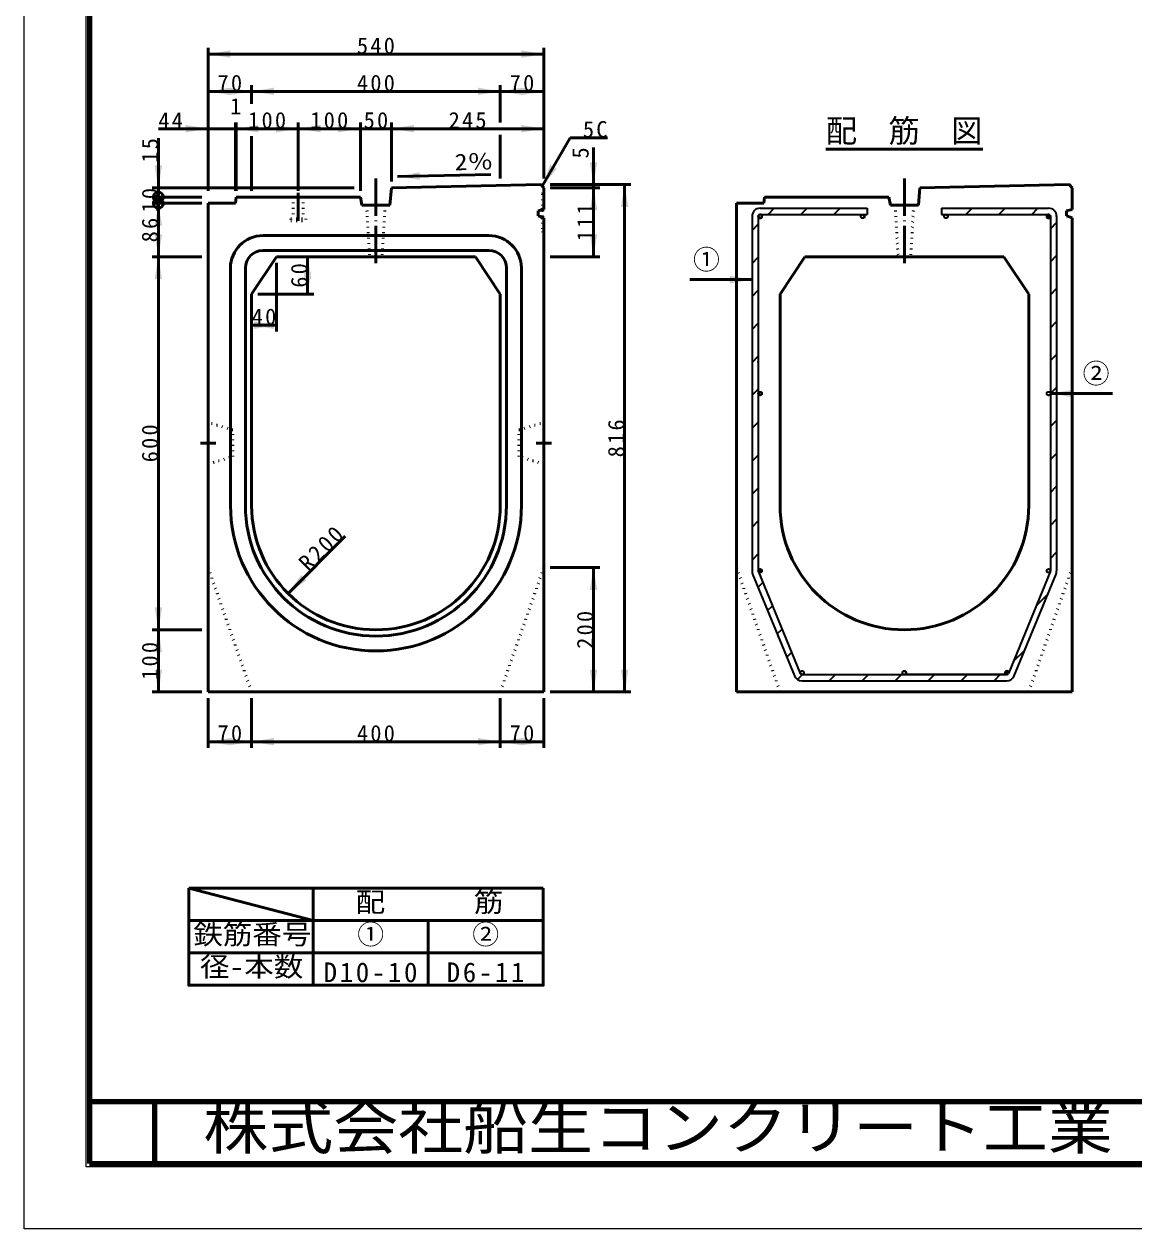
# Model space of a CAD drawing. Units: millimetres, scale not verified. Extents: x -2102 to 2102, y -1485 to 1485.
# Drawn here: x -2102 to -317, y -1485 to 453 of the extents above; entities that cross this region are included whole.
import ezdxf
from ezdxf.enums import TextEntityAlignment as Align

# ---------------------------------------------------------------- set-up
doc = ezdxf.new("R2010")
doc.units = ezdxf.units.MM
doc.header["$LTSCALE"] = 5
doc.header["$PDMODE"] = 32
doc.header["$PDSIZE"] = 2.5
doc.linetypes.add('DOTTED', pattern=[1.75, 0.25, -1.5])
doc.linetypes.add('LONG_DASHED_DOTTED', pattern=[15.25, 12, -1.5, 0.25, -1.5])
doc.layers.add('0-0_V-nasSTD', color=7, linetype='Continuous', lineweight=35)
doc.layers.add('0-1_0', color=7, linetype='Continuous', lineweight=50)
doc.styles.add('ＭＳ ゴシック', font='')
doc.styles.get('ＭＳ ゴシック').set_extended_font_data('MS Gothic')

msp = doc.modelspace()

# ---------------------------------------------------------------- linework, layer by layer
at = {"layer": '0-0_V-nasSTD', "lineweight": 100}
for p, q in [((-1997.5, 1380), (-1997.5, -1380)), ((-1892.5, -1280), (-1892.5, -1380)), ((-1997.5, -1380), (1997.5, -1380))]:
    msp.add_line(p, q, dxfattribs=at)
at = {"layer": '0-0_V-nasSTD', "lineweight": 50}
for p, q in [((-1806.5, 284.655), (-1762.5, 284.655)), ((-1736.5, 272.655), (-1736.5, 184.655)), ((-1336.5, 274.655), (-1336.5, 204.655)), ((-1761.5, 174.655), (-1762.5, 164.655)), ((-911.5, 174.655), (-912.5, 164.655)), ((-711.5, 174.655), (-911.5, 174.655)), ((-711.5, 174.655), (-709, 161.655)), ((-661.5, 189.655), (-664, 161.655)), ((-1806.5, 164.655), (-1762.5, 164.655)), ((-956.5, 164.655), (-912.5, 164.655)), ((-664, 161.655), (-709, 161.655)), ((-701.5, 161.655), (-671.5, 161.655)), ((-1837.5, -937), (-1837.5, -989)), ((-1637.5, -937), (-1837.5, -937)), ((-1452.5, -937), (-1637.5, -937)), ((-1267.5, -937), (-1452.5, -937)), ((-1267.5, -989), (-1267.5, -937)), ((-1837.5, -989), (-1837.5, -1041)), ((-1637.5, -989), (-1837.5, -989)), ((-1637.5, -1041), (-1637.5, -989)), ((-1452.5, -989), (-1267.5, -989)), ((-1637.5, -1041), (-1837.5, -1041))]:
    msp.add_line(p, q, dxfattribs=at)
at = {"layer": '0-0_V-nasSTD'}
for p, q in [((-918.5, 156.655), (-746.5, 156.655)), ((-905.827, 146.655), (-895.827, 156.655)), ((-852.794, 146.655), (-842.794, 156.655)), ((-799.761, 146.655), (-789.761, 156.655)), ((-746.5, 156.655), (-746.5, 146.655)), ((-626.5, 156.655), (-626.5, 146.655)), ((-626.5, 156.655), (-454.5, 156.655)), ((-626.5, 156.563), (-626.408, 156.655)), ((-587.629, 146.655), (-577.629, 156.655)), ((-534.596, 146.655), (-524.596, 156.655)), ((-481.563, 146.655), (-471.563, 156.655)), ((-931.5, 143.655), (-931.5, -426.754)), ((-921.5, 143.655), (-921.5, -426.763)), ((-921.447, 144.218), (-917.937, 140.708)), ((-918.5, 146.655), (-746.5, 146.655)), ((-754.114, 146.655), (-753.5, 146.655)), ((-754.114, 146.591), (-750.564, 143.041)), ((-753.5, 146.655), (-746.5, 146.655)), ((-746.728, 146.655), (-746.5, 146.882)), ((-626.5, 146.655), (-454.5, 146.655)), ((-619.811, 146.638), (-616.516, 143.343)), ((-456.462, 145.924), (-452.231, 141.692)), ((-451.5, 143.655), (-451.5, -426.763)), ((-441.5, 143.655), (-441.5, -426.759)), ((-931.5, 120.981), (-921.5, 130.981)), ((-451.5, 123.684), (-441.5, 133.684)), ((-931.5, 67.948), (-921.5, 77.948)), ((-451.5, 70.651), (-441.5, 80.651)), ((-931.5, 14.915), (-921.5, 24.915)), ((-451.5, 17.618), (-441.5, 27.618)), ((-931.5, -38.118), (-921.5, -28.118)), ((-451.5, -35.415), (-441.5, -25.415)), ((-931.5, -91.151), (-921.5, -81.151)), ((-921.5, -91.345), (-921.5, -89.931)), ((-451.5, -88.448), (-441.5, -78.448)), ((-931.5, -144.184), (-921.5, -134.184)), ((-451.5, -141.481), (-441.5, -131.481)), ((-921.146, -139.931), (-917.085, -143.991)), ((-931.5, -197.217), (-921.5, -187.217)), ((-451.5, -194.514), (-441.5, -184.514)), ((-931.5, -250.25), (-921.5, -240.25)), ((-451.5, -247.547), (-441.5, -237.547)), ((-451.5, -300.58), (-441.5, -290.58)), ((-931.5, -303.283), (-921.5, -293.283)), ((-931.5, -356.316), (-921.5, -346.316)), ((-451.5, -353.613), (-441.5, -343.613)), ((-931.5, -409.349), (-921.5, -399.349)), ((-451.5, -406.646), (-441.5, -396.646)), ((-920.66, -424.264), (-916.418, -428.506)), ((-454.866, -423.368), (-451.522, -426.711)), ((-930.521, -431.704), (-863.16, -595.295)), ((-930.521, -431.704), (-930.521, -431.704)), ((-930.521, -431.704), (-930.521, -431.704)), ((-921.859, -452.74), (-914.201, -445.083)), ((-921.274, -427.905), (-853.917, -591.488)), ((-921.274, -427.905), (-921.274, -427.905)), ((-921.274, -427.905), (-921.274, -427.905)), ((-451.724, -427.905), (-519.081, -591.488)), ((-509.838, -595.295), (-442.479, -431.709)), ((-451.726, -427.905), (-451.726, -427.905)), ((-451.5, -426.345), (-451.5, -426.763)), ((-442.479, -431.709), (-442.479, -431.709)), ((-442.479, -431.709), (-442.479, -431.709)), ((-474.122, -482.301), (-455.744, -463.922)), ((-906.391, -490.306), (-898.733, -482.648)), ((-890.923, -527.871), (-883.265, -520.213)), ((-875.455, -565.436), (-867.797, -557.778)), ((-511.245, -572.457), (-492.867, -554.079)), ((-863.16, -595.295), (-863.16, -595.295)), ((-863.16, -595.295), (-863.16, -595.295)), ((-858.228, -601.242), (-850.331, -593.345)), ((-854.097, -589.823), (-850.62, -593.299)), ((-853.917, -591.488), (-853.917, -591.488)), ((-853.917, -591.488), (-853.917, -591.488)), ((-853.917, -591.488), (-853.917, -591.488)), ((-851.142, -593.345), (-521.857, -593.345)), ((-850.62, -593.345), (-851.142, -593.345)), ((-807.298, -603.345), (-797.298, -593.345)), ((-754.265, -603.345), (-744.265, -593.345)), ((-701.232, -603.345), (-691.232, -593.345)), ((-686.848, -587.366), (-683.52, -590.693)), ((-521.857, -593.345), (-686.5, -593.345)), ((-648.199, -603.345), (-638.199, -593.345)), ((-595.166, -603.345), (-585.166, -593.345)), ((-542.133, -603.345), (-532.133, -593.345)), ((-523.644, -587.935), (-519.447, -592.132)), ((-509.838, -595.295), (-509.838, -595.295)), ((-509.838, -595.295), (-509.838, -595.295)), ((-851.139, -603.345), (-521.859, -603.345))]:
    msp.add_line(p, q, dxfattribs=at)
at = {"layer": '0-0_V-nasSTD', "lineweight": 18}
for points in [[(-2102.5, -1485), (-2102.5, 1485), (2102.5, 1485), (2102.5, -1485)], [(-2002.5, -1385), (-2002.5, 1385), (2002.5, 1385), (2002.5, -1385)]]:
    msp.add_lwpolyline(points, close=True, dxfattribs=at)
at = {"layer": '0-0_V-nasSTD', "lineweight": 50}
for points in [[(-1837.5, -937), (-1637.5, -989), (-1637.5, -937)], [(-1637.5, -1093), (-1637.5, -1041), (-1637.5, -989), (-1637.5, -1041), (-1452.5, -1041), (-1452.5, -989), (-1637.5, -989)], [(-1452.5, -1041), (-1452.5, -989), (-1452.5, -1041)], [(-1452.5, -1041), (-1267.5, -1041), (-1267.5, -989)], [(-1452.5, -1093), (-1267.5, -1093), (-1267.5, -1041), (-1267.5, -989)], [(-1267.5, -1093), (-1267.5, -1041), (-1267.5, -989), (-1267.5, -1041)], [(-1837.5, -1041), (-1837.5, -1093), (-1637.5, -1093)], [(-1637.5, -1093), (-1637.5, -1041), (-1637.5, -1093)], [(-1637.5, -1093), (-1452.5, -1093), (-1452.5, -1041)], [(-1452.5, -1093), (-1452.5, -1041), (-1452.5, -1093)], [(-1267.5, -1093), (-1267.5, -1041), (-1267.5, -1093)]]:
    msp.add_lwpolyline(points, dxfattribs=at)
for centre in [(-1886.5, 174.655), (-1886.5, 164.655)]:
    msp.add_circle(centre, 8, dxfattribs=at)
at = {"layer": '0-0_V-nasSTD'}
for centre in [(-918.5, 143.655), (-753.5, 143.655), (-619.5, 143.655), (-619.5, 143.655), (-454.5, 143.655), (-918.5, -141.345), (-454.5, -141.345), (-454.5, -141.345), (-918.5, -426.345), (-454.5, -426.345), (-851.143, -590.345), (-686.5, -590.345)]:
    msp.add_circle(centre, 3, dxfattribs=at)
for centre, radius, start, end in [((-918.5, 143.655), 13, 90, 180), ((-918.5, 143.655), 13, 90, 180), ((-454.5, 143.655), 13, 0, 90), ((-918.5, 143.655), 3, 90, 180), ((-918.5, 143.655), 3, 90, 180), ((-918.5, 143.655), 3, 180, 90), ((-918.5, 143.655), 3, 169.17571, 180), ((-918.5, 143.655), 3, 90, 169.17571), ((-454.5, 143.655), 3, 90, 0), ((-454.5, 143.655), 3, 0, 90), ((-454.5, 143.655), 3, 0, 90), ((-454.5, 143.655), 3, 0, 90), ((-918.5, -426.754), 13, 180, 202.38013), ((-918.5, -426.763), 3, 180, 202.38013), ((-454.5, -426.345), 3, 330.64995, 0), ((-454.5, -426.345), 3, 330.64995, 0), ((-454.498, -426.763), 3, 337.61987, 0), ((-454.5, -426.759), 13, 337.61987, 0), ((-851.139, -590.345), 13, 202.38013, 270), ((-851.143, -590.345), 3, 202.38053, 270.00103), ((-521.857, -590.345), 3, 337.61947, 269.99901), ((-521.859, -590.345), 13, 270, 337.61987), ((-521.859, -590.345), 13, 270, 337.61987), ((-521.857, -590.345), 3, 270, 337.61987)]:
    msp.add_arc(centre, radius, start, end, dxfattribs=at)
for points in [[(-1806.5, 404.655), (-1770.5, 398.655), (-1770.5, 410.655)], [(-1302.5, 398.655), (-1302.5, 410.655), (-1266.5, 404.655)], [(-1806.5, 344.655), (-1770.5, 338.655), (-1770.5, 350.655)], [(-1772.5, 338.655), (-1772.5, 350.655), (-1736.5, 344.655)], [(-1736.5, 344.655), (-1700.5, 338.655), (-1700.5, 350.655)], [(-1372.5, 338.655), (-1372.5, 350.655), (-1336.5, 344.655)], [(-1336.5, 344.655), (-1300.5, 338.655), (-1300.5, 350.655)], [(-1302.5, 338.655), (-1302.5, 350.655), (-1266.5, 344.655)], [(-1842.5, 278.655), (-1842.5, 290.655), (-1806.5, 284.655)], [(-1761.5, 284.655), (-1725.5, 278.655), (-1725.5, 290.655)], [(-1697.5, 278.655), (-1697.5, 290.655), (-1661.5, 284.655)], [(-1661.5, 284.655), (-1625.5, 278.655), (-1625.5, 290.655)], [(-1597.5, 278.655), (-1597.5, 290.655), (-1561.5, 284.655)], [(-1511.5, 284.655), (-1475.5, 278.655), (-1475.5, 290.655)], [(-1302.5, 278.655), (-1302.5, 290.655), (-1266.5, 284.655)], [(-1892.5, 225.655), (-1886.5, 189.655), (-1880.5, 225.655)], [(-1501.886, 207.87), (-1466.019, 214.619), (-1465.769, 202.621)], [(-1269, 192.155), (-1256.196, 226.332), (-1245.804, 220.332)], [(-1192.5, 230.655), (-1186.5, 194.655), (-1180.5, 230.655)], [(-1142.5, 158.655), (-1136.5, 194.655), (-1130.5, 158.655)], [(-1192.5, 153.655), (-1186.5, 189.655), (-1180.5, 153.655)], [(-1892.5, 128.655), (-1886.5, 164.655), (-1880.5, 128.655)], [(-1892.5, 114.655), (-1886.5, 78.655), (-1880.5, 114.655)], [(-1192.5, 114.655), (-1186.5, 78.655), (-1180.5, 114.655)], [(-1892.5, 42.655), (-1886.5, 78.655), (-1880.5, 42.655)], [(-1652.5, 42.655), (-1646.5, 78.655), (-1640.5, 42.655)], [(-1652.5, 54.655), (-1646.5, 18.655), (-1640.5, 54.655)], [(-967.5, 35.901), (-967.5, 47.901), (-931.5, 41.901)], [(-1736.5, -31.345), (-1700.5, -37.345), (-1700.5, -25.345)], [(-1732.5, -37.345), (-1732.5, -25.345), (-1696.5, -31.345)], [(-451.5, -141.345), (-415.5, -147.345), (-415.5, -135.345)], [(-1192.5, -457.345), (-1186.5, -421.345), (-1180.5, -457.345)], [(-1677.921, -462.767), (-1656.708, -433.068), (-1648.223, -441.554)], [(-1892.5, -485.345), (-1886.5, -521.345), (-1880.5, -485.345)], [(-1892.5, -557.345), (-1886.5, -521.345), (-1880.5, -557.345)], [(-1892.5, -585.345), (-1886.5, -621.345), (-1880.5, -585.345)], [(-1192.5, -585.345), (-1186.5, -621.345), (-1180.5, -585.345)], [(-1142.5, -585.345), (-1136.5, -621.345), (-1130.5, -585.345)], [(-1806.5, -701.345), (-1770.5, -707.345), (-1770.5, -695.345)], [(-1772.5, -707.345), (-1772.5, -695.345), (-1736.5, -701.345)], [(-1736.5, -701.345), (-1700.5, -707.345), (-1700.5, -695.345)], [(-1372.5, -707.345), (-1372.5, -695.345), (-1336.5, -701.345)], [(-1336.5, -701.345), (-1300.5, -707.345), (-1300.5, -695.345)], [(-1302.5, -707.345), (-1302.5, -695.345), (-1266.5, -701.345)]]:
    msp.add_solid(points, dxfattribs=at)
at = {"layer": '0-1_0'}
for p, q in [((-1806.5, 184.655), (-1806.5, 414.655)), ((-1266.5, 204.655), (-1266.5, 414.655)), ((-1806.5, 404.655), (-1266.5, 404.655)), ((-1736.5, 324.655), (-1736.5, 354.655)), ((-1336.5, 294.655), (-1336.5, 354.655)), ((-1762.5, 184.655), (-1762.5, 294.655)), ((-1761.5, 184.655), (-1761.5, 294.655)), ((-1661.5, 184.655), (-1661.5, 294.655)), ((-1561.5, 184.655), (-1561.5, 294.655)), ((-1511.5, 199.655), (-1511.5, 294.655)), ((-1886.5, 284.655), (-1806.5, 284.655)), ((-1762.5, 284.655), (-1761.5, 284.655)), ((-1761.5, 284.655), (-1661.5, 284.655)), ((-1661.5, 284.655), (-1561.5, 284.655)), ((-1561.5, 284.655), (-1511.5, 284.655)), ((-1511.5, 284.655), (-1266.5, 284.655)), ((-1886.5, 269.655), (-1886.5, 189.655)), ((-1224, 270.097), (-1269, 192.155)), ((-1224, 270.097), (-1164, 270.097)), ((-1186.5, 254.655), (-1186.5, 194.655)), ((-812.903, 251.655), (-560.097, 251.655)), ((-1501.886, 207.87), (-1351.918, 210.994)), ((-1256.5, 194.655), (-1126.5, 194.655)), ((-1186.5, 189.655), (-1186.5, 194.655)), ((-1136.5, -621.345), (-1136.5, 194.655)), ((-1571.5, 189.655), (-1896.5, 189.655)), ((-1816.5, 174.655), (-1896.5, 174.655)), ((-1886.5, 189.655), (-1886.5, 174.655)), ((-1886.5, 174.655), (-1886.5, 164.655)), ((-1561.5, 174.655), (-1761.5, 174.655)), ((-1561.5, 174.655), (-1559, 161.655)), ((-1511.5, 189.655), (-1514, 161.655)), ((-1266.5, 189.655), (-1266.5, 154.67)), ((-1256.5, 189.655), (-1176.5, 189.655)), ((-1186.5, 78.655), (-1186.5, 189.655)), ((-416.5, 189.655), (-416.5, 154.67)), ((-1816.5, 164.655), (-1896.5, 164.655)), ((-1886.5, 78.655), (-1886.5, 164.655)), ((-1806.5, -621.345), (-1806.5, 164.655)), ((-1514, 161.655), (-1559, 161.655)), ((-1551.5, 161.655), (-1521.5, 161.655)), ((-956.5, -621.345), (-956.5, 164.655)), ((-1275.5, 152.655), (-1266.5, 154.67)), ((-1275.5, 144.655), (-1275.5, 152.655)), ((-1275.5, 144.655), (-1266.5, 141.296)), ((-1266.5, -621.345), (-1266.5, 141.296)), ((-425.5, 152.655), (-416.5, 154.67)), ((-425.5, 144.655), (-425.5, 152.655)), ((-425.5, 144.655), (-416.5, 141.296)), ((-416.5, -621.345), (-416.5, 141.296)), ((-1718.5, 112.655), (-1354.5, 112.655)), ((-1816.5, 78.655), (-1896.5, 78.655)), ((-1696.5, 78.655), (-1736.5, 18.655)), ((-1718.5, 88.655), (-1354.5, 88.655)), ((-1696.5, 78.655), (-1376.5, 78.655)), ((-1646.5, 18.655), (-1646.5, 78.655)), ((-1376.5, 78.655), (-1336.5, 18.655)), ((-1256.5, 78.655), (-1176.5, 78.655)), ((-846.5, 78.655), (-886.5, 18.655)), ((-846.5, 78.655), (-526.5, 78.655)), ((-526.5, 78.655), (-486.5, 18.655)), ((-1770.5, 28.655), (-1770.5, 60.655)), ((-1746.5, 28.655), (-1746.5, 60.655)), ((-1696.5, 68.655), (-1696.5, -41.345)), ((-1326.5, 60.655), (-1326.5, 28.655)), ((-1302.5, 60.655), (-1302.5, 28.655)), ((-1031.5, 41.901), (-931.5, 41.901)), ((-1770.5, -321.345), (-1770.5, 28.655)), ((-1746.5, -321.345), (-1746.5, 28.655)), ((-1326.5, 28.655), (-1326.5, -321.345)), ((-1302.5, 28.655), (-1302.5, -321.345)), ((-1736.5, 18.655), (-1736.5, -321.345)), ((-1726.5, 18.655), (-1636.5, 18.655)), ((-1336.5, 18.655), (-1336.5, -321.345)), ((-886.5, 18.655), (-886.5, -321.345)), ((-486.5, 18.655), (-486.5, -321.345)), ((-1736.5, -31.345), (-1696.5, -31.345)), ((-351.5, -141.345), (-451.5, -141.345)), ((-1677.921, -462.767), (-1585.997, -370.843)), ((-1256.5, -421.345), (-1176.5, -421.345)), ((-1186.5, -621.345), (-1186.5, -421.345)), ((-1816.5, -521.345), (-1896.5, -521.345)), ((-1816.5, -621.345), (-1896.5, -621.345)), ((-1806.5, -621.345), (-1266.5, -621.345)), ((-1806.5, -631.345), (-1806.5, -711.345)), ((-1736.5, -631.345), (-1736.5, -711.345)), ((-1336.5, -631.345), (-1336.5, -711.345)), ((-1266.5, -631.345), (-1266.5, -711.345)), ((-1256.5, -621.345), (-1126.5, -621.345)), ((-956.5, -621.345), (-416.5, -621.345)), ((-1806.5, -701.345), (-1736.5, -701.345)), ((-1736.5, -701.345), (-1336.5, -701.345)), ((-1336.5, -701.345), (-1266.5, -701.345))]:
    msp.add_line(p, q, dxfattribs=at)
at = {"layer": '0-1_0', "linetype": 'LONG_DASHED_DOTTED'}
for p, q in [((-1536.5, 204.655), (-1536.5, 63.655)), ((-686.5, 204.655), (-686.5, 63.655)), ((-1661.5, 181.655), (-1661.5, 136.655)), ((-1794, -221.345), (-1819, -221.345)), ((-1279, -221.345), (-1254, -221.345))]:
    msp.add_line(p, q, dxfattribs=at)
at = {"layer": '0-1_0', "linetype": 'DOTTED'}
for p, q in [((-1669.5, 174.655), (-1669.5, 139.655)), ((-1653.5, 174.655), (-1653.5, 139.655)), ((-1268.8, 179.655), (-1266.5, 181.955)), ((-1268.8, 179.655), (-1268.8, 154.155)), ((-1551.5, 161.655), (-1546.5, 78.655)), ((-1521.5, 161.655), (-1526.5, 78.655)), ((-701.5, 161.655), (-696.5, 78.655)), ((-671.5, 161.655), (-676.5, 78.655)), ((-1673.5, 139.655), (-1649.5, 139.655)), ((-1673.5, 139.655), (-1673.5, 136.655)), ((-1673.5, 136.655), (-1649.5, 136.655)), ((-1649.5, 139.655), (-1649.5, 136.655)), ((-1306.5, -199.845), (-1266.5, -187.845)), ((-1266.5, -187.845), (-1266.5, -254.845)), ((-1306.5, -242.845), (-1306.5, -199.845)), ((-1266.5, -254.845), (-1306.5, -242.845)), ((-1806.5, -421.345), (-1736.5, -621.345)), ((-1266.5, -421.345), (-1336.5, -621.345)), ((-956.5, -421.345), (-886.5, -621.345)), ((-416.5, -421.345), (-486.5, -621.345))]:
    msp.add_line(p, q, dxfattribs=at)
at = {"layer": '0-1_0', "lineweight": 100}
msp.add_line((-1997.5, -1280), (1997.5, -1280), dxfattribs=at)
at = {"layer": '0-1_0'}
for points in [[(-1806.5, 344.655), (-1736.5, 344.655), (-1336.5, 344.655), (-1266.5, 344.655)], [(-1511.5, 189.655), (-1271.5, 194.655), (-1266.5, 189.655)], [(-661.5, 189.655), (-421.5, 194.655), (-416.5, 189.655)], [(-1886.5, -621.345), (-1886.5, -521.345), (-1886.5, 78.655)]]:
    msp.add_lwpolyline(points, dxfattribs=at)
at = {"layer": '0-1_0', "linetype": 'DOTTED'}
msp.add_lwpolyline([(-1268.8, 142.155), (-1268.8, 119.655), (-1266.5, 117.355)], dxfattribs=at)
msp.add_lwpolyline([(-1766.5, -199.845), (-1806.5, -187.845), (-1806.5, -254.845), (-1766.5, -242.845)], close=True, dxfattribs=at)
at = {"layer": '0-1_0'}
for centre, radius, start, end in [((-1718.5, 60.655), 52, 90, 180), ((-1354.5, 60.655), 52, 0, 90), ((-1718.5, 60.655), 28, 90, 180), ((-1354.5, 60.655), 28, 0, 90), ((-1536.5, -321.345), 234, 180, 270), ((-1536.5, -321.345), 210, 180, 270), ((-1536.5, -321.345), 200, 180, 270), ((-1536.5, -321.345), 200, 270, 0), ((-1536.5, -321.345), 210, 270, 0), ((-1536.5, -321.345), 234, 270, 0), ((-686.5, -321.345), 200, 180, 270), ((-686.5, -321.345), 200, 270, 0)]:
    msp.add_arc(centre, radius, start, end, dxfattribs=at)
for p in [(-1268.8, 154.155), (-1268.8, 142.155)]:
    msp.add_point(p, dxfattribs=at)

# ---------------------------------------------------------------- texts
at = {"layer": '0-0_V-nasSTD', "style": 'ＭＳ ゴシック'}
for s, height, p in [('1', 26.39, (-1771, 299.655)), ('配\u3000筋\u3000図', 36.95, (-812.903, 251.655)), ('①', 31.67, (-1026.5, 48.901)), ('②', 31.67, (-399.7, -134.345)), ('①', 31.67, (-1566.6, -1036.6)), ('②', 31.67, (-1381.6, -1036.6))]:
    msp.add_text(s, height=height, dxfattribs=at).set_placement(p, align=Align.BOTTOM_LEFT)
msp.add_text('5', height=26.39, rotation=90, dxfattribs=at).set_placement((-1186.5, 236.655), align=Align.BOTTOM_LEFT)
at = {"layer": '0-0_V-nasSTD', "style": 'ＭＳ ゴシック', "width": 1.15}
msp.add_text('2％', height=26.39, rotation=1.193, dxfattribs=at).set_placement((-1409.506, 209.795), align=Align.BOTTOM_LEFT)
at = {"layer": '0-0_V-nasSTD', "style": 'ＭＳ ゴシック', "width": 1.1}
for s, height, p in [('配\u3000\u3000\u3000筋', 31.67, (-1569.14, -984.6)), ('鉄筋番号', 31.67, (-1830.38, -1036.6)), ('径-本数', 31.67, (-1819.58, -1088.6)), ('株式会社船生コンクリート工業', 69.65, (-1814.221, -1377.45))]:
    msp.add_text(s, height=height, dxfattribs=at).set_placement(p, align=Align.BOTTOM_LEFT)
at = {"layer": '0-0_V-nasSTD', "attachment_point": 7, "style": 'ＭＳ ゴシック'}
for s, insert, char_height in [('\\T1.2;540', (-1567.1, 404.655), 26.39), ('\\T1.2;70', (-1791.3, 344.655), 26.39), ('\\T1.2;400', (-1567.1, 344.655), 26.39), ('\\T1.2;70', (-1321.3, 344.655), 26.39), ('\\T1.2;44', (-1886.5, 284.655), 26.39), ('\\T1.2;100', (-1742.1, 284.655), 26.39), ('\\T1.2;100', (-1642.1, 284.655), 26.39), ('\\T1.2;50', (-1556.3, 284.655), 26.39), ('\\T1.2;245', (-1419.6, 284.655), 26.39), ('\\T1.2;5C', (-1203.6, 270.097), 26.39), ('\\T1.2;40', (-1736.3, -31.345), 26.39), ('\\T1.2;70', (-1791.297, -701.345), 26.39), ('\\T1.2;400', (-1567.1, -701.345), 26.39), ('\\T1.2;70', (-1321.297, -701.345), 26.39), ('\\T1.2;D10-10', (-1620.6, -1088.6), 31.67), ('\\T1.2;D6-11', (-1422.64, -1088.6), 31.67)]:
    msp.add_mtext(s, dxfattribs=dict(at, insert=insert, char_height=char_height))
at = {"layer": '0-0_V-nasSTD', "char_height": 26.39, "attachment_point": 7, "style": 'ＭＳ ゴシック'}
for s, insert, rotation in [('\\T1.2;15', (-1886.5, 230.055), 90), ('\\T1.2;10', (-1886.5, 149.855), 90), ('\\T1.2;111', (-1186.5, 103.555), 90), ('\\T1.2;86', (-1886.5, 101.855), 90), ('\\T1.2;60', (-1646.5, 28.855), 90), ('\\T1.2;600', (-1886.5, -251.945), 90), ('\\T1.2;816', (-1136.5, -243.945), 90), ('\\T1.2;R200', (-1644.546, -429.391), 45), ('\\T1.2;200', (-1186.5, -551.945), 90), ('\\T1.2;100', (-1886.5, -601.945), 90)]:
    msp.add_mtext(s, dxfattribs=dict(at, insert=insert, rotation=rotation))

doc.saveas('drawing.dxf')
